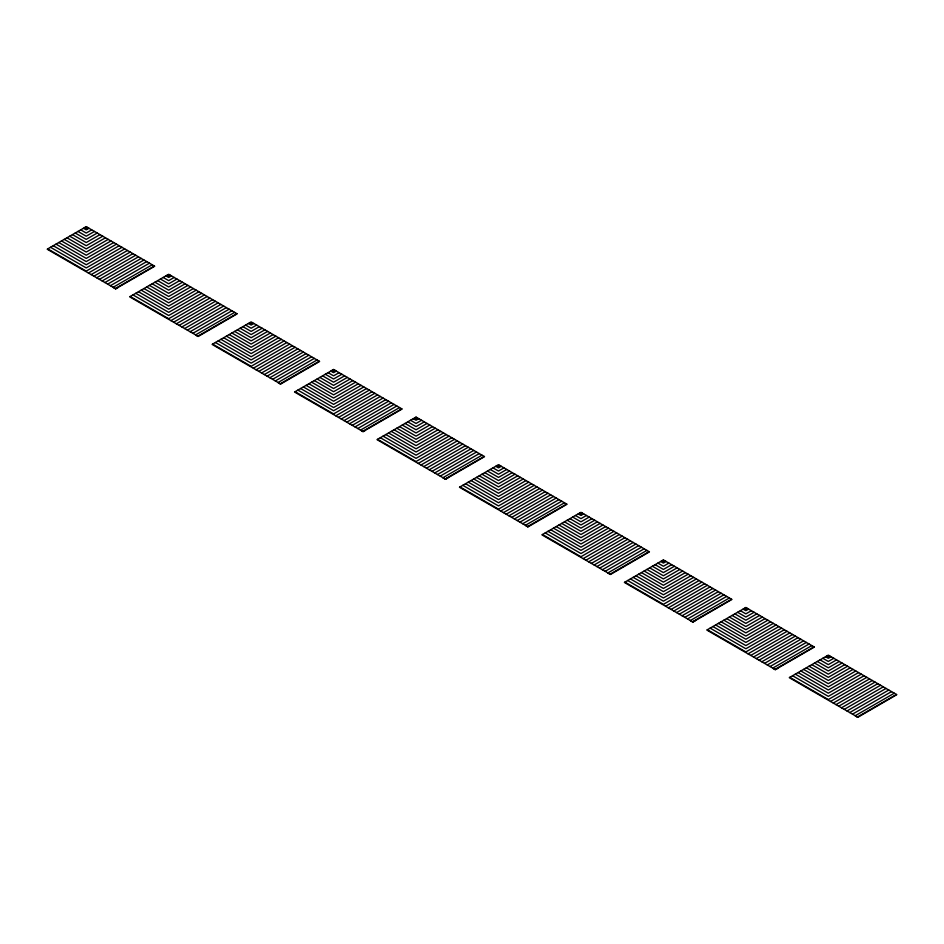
<?xml version="1.0" encoding="UTF-8"?>
<svg xmlns="http://www.w3.org/2000/svg" width="944" height="944" viewBox="0 0 944 944"><rect width="100%" height="100%" fill="white"/><g stroke="black" fill="none" stroke-linecap="round" stroke-linejoin="round"><path stroke-width="1.42" d="M88.972 228.271L86.223 229.852L83.485 228.271M91.721 229.852L86.223 233.026L80.736 229.852M94.471 231.445L86.223 236.201L77.986 231.445M97.22 233.026L86.223 239.375L75.237 233.026M99.97 234.619L86.223 242.549L72.487 234.619M102.719 236.201L86.223 245.723L69.738 236.201M105.468 237.794L86.223 248.897L66.989 237.794M108.218 239.375L86.246 252.06L64.263 239.363M110.967 240.956L86.246 255.234L61.513 240.956M113.717 242.549L86.246 258.408L58.764 242.537M116.466 244.13L86.246 261.582L56.015 244.13M119.204 245.723L86.246 264.757L53.265 245.711M121.953 247.304L86.246 267.931L50.516 247.293M124.702 248.897L86.223 271.117L47.755 248.897M88.429 273.017L127.452 250.479M91.179 274.598L130.201 252.072M93.928 276.191L132.951 253.653M96.677 277.772L135.7 255.246M99.415 279.365L138.449 256.827M102.164 280.946L141.199 258.42M104.914 282.539L143.948 260.001M107.663 284.12L146.698 261.594M110.413 285.713L149.447 263.175M113.162 287.295L152.196 264.768M113.386 287.554L115.687 288.888L118.059 287.519M115.357 288.569L154.391 266.031M171.43 275.872L168.681 277.453L165.932 275.872M174.18 277.453L168.681 280.628L163.182 277.453M176.929 279.046L168.681 283.802L160.433 279.046M179.679 280.628L168.681 286.976L157.683 280.628M182.428 282.221L168.681 290.15L154.934 282.221M185.177 283.802L168.681 293.324L152.196 283.802M187.915 285.395L168.681 296.499L149.447 285.395M190.664 286.976L168.705 299.661L146.709 286.964M193.414 288.569L168.705 302.835L143.96 288.557M196.163 290.15L168.705 306.009L141.211 290.138M198.913 291.743L168.705 309.184L138.473 291.731M201.662 293.324L168.705 312.358L135.724 293.313M204.411 294.917L168.705 315.532L132.974 294.906M207.161 296.499L168.681 318.718L130.201 296.499M170.876 320.618L209.91 298.092M173.625 322.211L212.66 299.673M176.375 323.792L215.409 301.266M179.124 325.385L218.158 302.847M181.873 326.966L220.896 304.428M184.623 328.547L223.645 306.021M187.372 330.14L226.395 307.602M190.122 331.722L229.144 309.195M192.871 333.315L231.894 310.777M195.62 334.896L234.643 312.37M195.833 335.155L198.146 336.489L237.168 313.833L168.681 274.279L129.658 296.817L198.146 336.359M197.815 336.17L236.838 313.632M253.889 323.473L251.139 325.066L248.39 323.473M256.626 325.066L251.139 328.241L245.641 325.066M259.376 326.648L251.139 331.415L242.891 326.648M262.125 328.241L251.139 334.577L240.142 328.241M264.875 329.822L251.139 337.751L237.392 329.822M267.624 331.415L251.139 340.926L234.643 331.415M270.373 332.996L251.139 344.1L231.894 332.996M273.123 334.577L251.151 347.262L229.168 334.577M275.872 336.17L251.151 350.436L226.418 336.158M278.622 337.751L251.151 353.611L223.669 337.751M281.371 339.344L251.151 356.785L220.92 339.333M284.12 340.926L251.151 359.959L218.17 340.914M286.87 342.519L251.151 363.133L215.421 342.507M289.607 344.1L251.139 366.319L212.66 344.1M253.334 368.219L292.357 345.693M256.084 369.812L295.106 347.274M258.833 371.393L297.856 348.867M261.582 372.986L300.605 350.448M264.332 374.567L303.354 352.041M267.081 376.16L306.104 353.622M269.819 377.742L308.853 355.215M272.568 379.335L311.603 356.797M275.318 380.916L314.352 358.39M278.067 382.509L317.101 359.971M278.291 382.757L280.604 384.09L319.627 361.434L251.139 321.892L212.105 344.418L280.604 383.96M280.274 383.771L319.296 361.245M336.335 371.075L333.586 372.668L330.837 371.075M339.085 372.668L333.586 375.842L328.087 372.668M341.834 374.249L333.586 379.016L325.338 374.249M344.584 375.842L333.586 382.19L322.6 375.842M347.333 377.423L333.586 385.364L319.851 377.423M350.082 379.016L333.586 388.539L317.101 379.016M352.832 380.597L333.586 391.713L314.352 380.597M355.581 382.19L333.61 394.875L311.614 382.178M358.319 383.771L333.61 398.049L308.877 383.76M361.068 385.364L333.61 401.224L306.127 385.353M363.818 386.946L333.61 404.386L303.378 386.934M366.567 388.539L333.61 407.56L300.629 388.527M369.316 390.12L333.61 410.734L297.879 390.108M372.066 391.713L333.586 413.92L295.106 391.713M335.793 415.832L374.815 393.294M338.53 417.413L377.565 394.887M341.28 419.006L380.314 396.468M344.029 420.587L383.063 398.049M346.778 422.169L385.813 399.642M349.528 423.762L388.562 401.224M352.277 425.343L391.3 402.817M355.027 426.936L394.049 404.398M357.776 428.517L396.799 405.991M360.525 430.11L399.548 407.572M360.856 430.299L363.051 431.691L365.411 430.334M362.72 431.373L401.755 408.846M418.794 418.688L416.044 420.269L413.295 418.688M421.543 420.269L416.044 423.443L410.546 420.269M424.293 421.862L416.044 426.617L407.796 421.862M427.03 423.443L416.044 429.791L405.047 423.443M429.78 425.036L416.044 432.966L402.297 425.036M432.529 426.617L416.044 436.14L399.548 426.617M435.278 428.198L416.044 439.314L396.799 428.198M438.028 429.791L416.056 442.476L394.073 429.78M440.777 431.373L416.056 445.651L391.323 431.373M443.527 432.966L416.056 448.825L388.574 432.954M446.276 434.547L416.056 451.999L385.825 434.535M449.025 436.14L416.056 455.173L383.075 436.128M451.775 437.721L416.056 458.347L380.326 437.709M454.524 439.314L416.044 461.522L377.565 439.314M418.239 463.433L457.274 440.895M420.989 465.014L460.011 442.488M423.738 466.607L462.761 444.069M426.487 468.189L465.51 445.662M429.237 469.782L468.259 447.244M431.986 471.363L471.009 448.837M434.736 472.956L473.758 450.418M437.485 474.537L476.508 452.011M440.223 476.13L479.257 453.592M442.972 477.711L482.006 455.185M443.196 477.971L445.509 479.304L447.869 477.935M445.179 478.986L484.201 456.448M501.24 466.289L498.491 467.87L495.742 466.289M503.99 467.87L498.491 471.044L493.004 467.87M506.739 469.463L498.491 474.218L490.255 469.463M509.489 471.044L498.491 477.393L487.505 471.044M512.238 472.637L498.491 480.567L484.756 472.637M514.987 474.218L498.491 483.741L482.006 474.218M517.737 475.811L498.491 486.915L479.257 475.811M520.486 477.393L498.515 490.078L476.531 477.381M523.236 478.986L498.515 493.252L473.782 478.974M525.985 480.567L498.515 496.426L471.032 480.555M528.723 482.16L498.515 499.6L468.283 482.148M531.472 483.741L498.515 502.774L465.534 483.729M534.221 485.334L498.515 505.949L462.784 485.322M536.971 486.915L498.491 509.135L460.011 486.915M500.698 511.034L539.72 488.508M503.447 512.627L542.47 490.089M506.196 514.209L545.219 491.671M508.934 515.802L547.968 493.264M511.683 517.383L550.718 494.845M514.433 518.964L553.467 496.438M517.182 520.557L556.217 498.019M519.932 522.138L558.966 499.612M522.681 523.731L561.704 501.193M525.43 525.312L564.453 502.786M525.655 525.572L527.956 526.905L566.99 504.249L498.491 464.696L459.468 487.234L527.956 526.776M527.625 526.587L566.66 504.049M583.699 513.89L580.949 515.483L578.2 513.89M586.448 515.483L580.949 518.657L575.451 515.483M589.198 517.064L580.949 521.831L572.701 517.064M591.947 518.657L580.949 524.994L569.952 518.657M594.696 520.238L580.949 528.168L567.202 520.238M597.434 521.831L580.949 531.342L564.453 521.831M600.183 523.413L580.949 534.516L561.704 523.413M602.933 524.994L580.973 537.679L558.978 524.994M605.682 526.587L580.973 540.853L556.228 526.575M608.432 528.168L580.973 544.027L553.479 528.156M611.181 529.761L580.973 547.201L550.73 529.749M613.93 531.342L580.973 550.376L547.98 531.33M616.68 532.935L580.973 553.55L545.243 532.923M619.429 534.516L580.949 556.736L542.47 534.516M583.144 558.636L622.179 536.109M585.894 560.229L624.928 537.691M588.643 561.81L627.677 539.284M591.392 563.403L630.415 540.865M594.142 564.984L633.164 542.458M596.891 566.577L635.914 544.039M599.641 568.158L638.663 545.632M602.39 569.751L641.413 547.213M605.139 571.332L644.162 548.806M607.889 572.925L646.911 550.387M608.207 573.114L610.414 574.507L649.437 551.851L580.949 512.309L541.915 534.835L610.414 574.377M610.084 574.188L649.106 551.662M666.145 561.491L663.396 563.084L660.658 561.491M668.895 563.084L663.396 566.258L657.909 563.084M671.644 564.665L663.396 569.433L655.16 564.665M674.394 566.258L663.396 572.607L652.41 566.258M677.143 567.84L663.396 575.781L649.661 567.84M679.892 569.433L663.396 578.955L646.911 569.433M682.642 571.014L663.396 582.129L644.162 571.014M685.391 572.607L663.42 585.292L641.436 572.595M688.141 574.188L663.42 588.466L638.687 574.176M690.89 575.781L663.42 591.628L635.937 575.769M693.639 577.362L663.42 594.803L633.188 577.35M696.389 578.955L663.42 597.977L630.439 578.943M699.126 580.536L663.42 601.151L627.689 580.525M701.876 582.129L663.396 604.337L624.928 582.129M665.603 606.249L704.625 583.711M668.352 607.83L707.375 585.292M671.101 609.423L710.124 586.885M673.851 611.004L712.873 588.466M676.6 612.585L715.623 590.059M679.338 614.178L718.372 591.64M682.087 615.759L721.122 593.233M684.837 617.352L723.871 594.814M687.586 618.934L726.62 596.407M690.335 620.527L729.37 597.989M690.666 620.715L692.861 622.108L695.232 620.751M692.53 621.789L731.565 599.263M748.604 609.104L745.854 610.685L743.105 609.104M751.353 610.685L745.854 613.86L740.356 610.685M754.103 612.278L745.854 617.034L737.606 612.278M756.852 613.86L745.854 620.208L734.857 613.86M759.601 615.453L745.854 623.382L732.107 615.453M762.351 617.034L745.854 626.556L729.37 617.034M765.1 618.615L745.854 629.731L726.62 618.615M767.838 620.208L745.878 632.893L723.883 620.196M770.587 621.789L745.878 636.067L721.133 621.777M773.337 623.382L745.878 639.241L718.384 623.37M776.086 624.963L745.878 642.416L715.646 624.952M778.835 626.556L745.878 645.59L712.897 626.545M781.585 628.138L745.878 648.764L710.148 628.126M784.334 629.731L745.854 651.938L707.375 629.731M748.049 653.85L787.084 631.312M750.799 655.431L789.833 632.905M753.548 657.024L792.582 634.486M756.297 658.605L795.332 636.079M759.047 660.198L798.081 637.66M761.796 661.779L800.819 639.253M764.546 663.372L803.568 640.834M767.295 664.954L806.318 642.427M770.044 666.547L809.067 644.009M772.794 668.128L811.816 645.602M773.006 668.387L775.319 669.721L777.679 668.352M774.989 669.402L814.011 646.864M831.062 656.705L828.313 658.287L825.563 656.705M833.8 658.287L828.313 661.461L822.814 658.287M836.549 659.88L828.313 664.635L820.065 659.88M839.299 661.461L828.313 667.809L817.315 661.461M842.048 663.054L828.313 670.983L814.566 663.054M844.797 664.635L828.313 674.158L811.816 664.635M847.547 666.228L828.313 677.332L809.067 666.228M850.296 667.809L828.325 680.494L806.341 667.797M853.046 669.402L828.325 683.668L803.592 669.39M855.795 670.983L828.325 686.843L800.842 670.972M858.544 672.576L828.325 690.017L798.093 672.565M861.294 674.158L828.325 693.191L795.344 674.146M864.043 675.751L828.325 696.365L792.594 675.739M866.793 677.332L828.313 699.551L789.833 677.332M830.508 701.451L869.53 678.925M833.257 703.044L872.28 680.506M836.006 704.625L875.029 682.087M838.756 706.206L877.778 683.68M841.505 707.799L880.528 685.261M844.255 709.381L883.277 686.854M847.004 710.974L886.027 688.436M849.742 712.555L888.776 690.029M852.491 714.148L891.525 691.61M855.24 715.729L894.275 693.203M855.465 715.989L857.777 717.322L896.8 694.654L828.313 655.112L789.278 677.65L857.777 717.192M857.447 717.003L896.47 694.465M84.854 227.469L86.718 228.837L86.718 227.469L87.603 227.469M167.312 275.082L169.165 276.439L169.165 275.082L170.062 275.082M249.759 322.683L250.644 322.683L250.644 324.04L252.508 322.683M332.217 370.284L333.102 370.284L333.102 371.653L334.967 370.284M414.664 417.885L415.561 417.885L415.561 419.254L417.413 417.885M497.122 465.498L498.987 466.855L498.987 465.498L499.872 465.498M579.569 513.099L581.433 514.456L581.433 513.099L582.318 513.099M662.027 560.701L662.912 560.701L662.912 562.069L664.777 560.701M744.486 608.302L745.371 608.302L745.371 609.671L747.235 608.302M826.932 655.915L827.817 655.915L827.817 657.272L829.682 655.915M86.223 226.678L47.2 249.216L115.687 288.758L154.722 266.22L86.223 226.678M333.586 369.493L294.563 392.02L363.051 431.573L402.085 409.035L333.586 369.493M416.044 417.095L377.01 439.633L445.509 479.174L484.532 456.636L416.044 417.095M663.396 559.91L624.373 582.436L692.861 621.99L731.895 599.452L663.396 559.91M745.854 607.511L706.832 630.049L775.319 669.591L814.342 647.053L745.854 607.511"/></g></svg>
